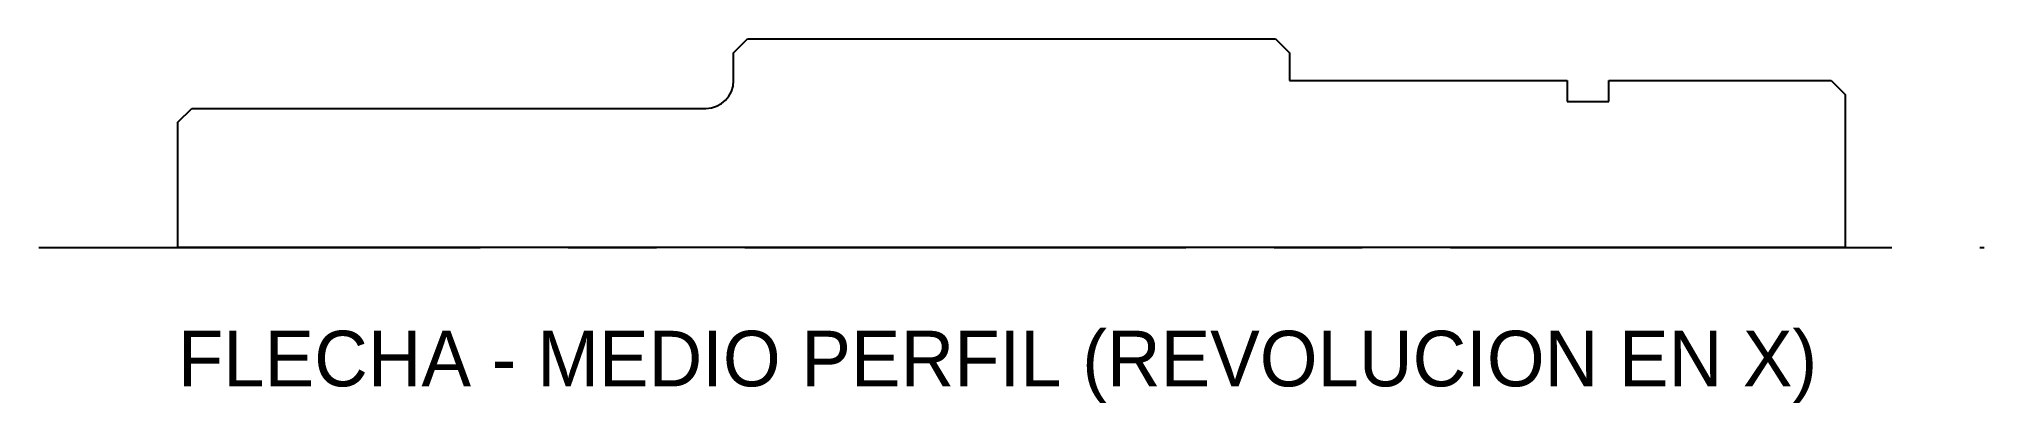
# Model space of a CAD drawing. Header units: millimetres. Extents: x -10 to 130, y -11 to 15.
import ezdxf

# ---------------------------------------------------------------- set-up
doc = ezdxf.new("R2010")
doc.units = ezdxf.units.MM
doc.linetypes.add('CENTER', pattern=[50.8, 31.75, -6.35, 6.35, -6.35])
for name, color, linetype in [('CONTORNO', 7, 'CONTINUOUS'), ('EJES', 1, 'CENTER'), ('TEXTO', 4, 'CONTINUOUS')]:
    doc.layers.add(name, color=color, linetype=linetype)

msp = doc.modelspace()

# ---------------------------------------------------------------- linework, layer by layer
at = {"layer": 'CONTORNO'}
for p, q in [((40, 14), (41, 15)), ((40, 12), (40, 14)), ((41, 15), (79, 15)), ((79, 15), (80, 14)), ((80, 14), (80, 12)), ((80, 12), (100, 12)), ((100, 12), (100, 10.5)), ((103, 10.5), (103, 12)), ((103, 12), (119, 12)), ((119, 12), (120, 11)), ((0, 9), (1, 10)), ((1, 10), (38, 10)), ((100, 10.5), (103, 10.5)), ((120, 11), (120, 0)), ((0, 0), (0, 9)), ((120, 0), (0, 0))]:
    msp.add_line(p, q, dxfattribs=at)
msp.add_arc((38, 12), 2, 270, 360, dxfattribs=at)
at = {"layer": 'EJES'}
msp.add_line((-10, 0), (130, 0), dxfattribs=at)

# ---------------------------------------------------------------- texts
at = {"layer": 'TEXTO'}
msp.add_text('FLECHA - MEDIO PERFIL (REVOLUCION EN X)', height=4, dxfattribs=at).set_placement((0, -10))

doc.saveas('drawing.dxf')
